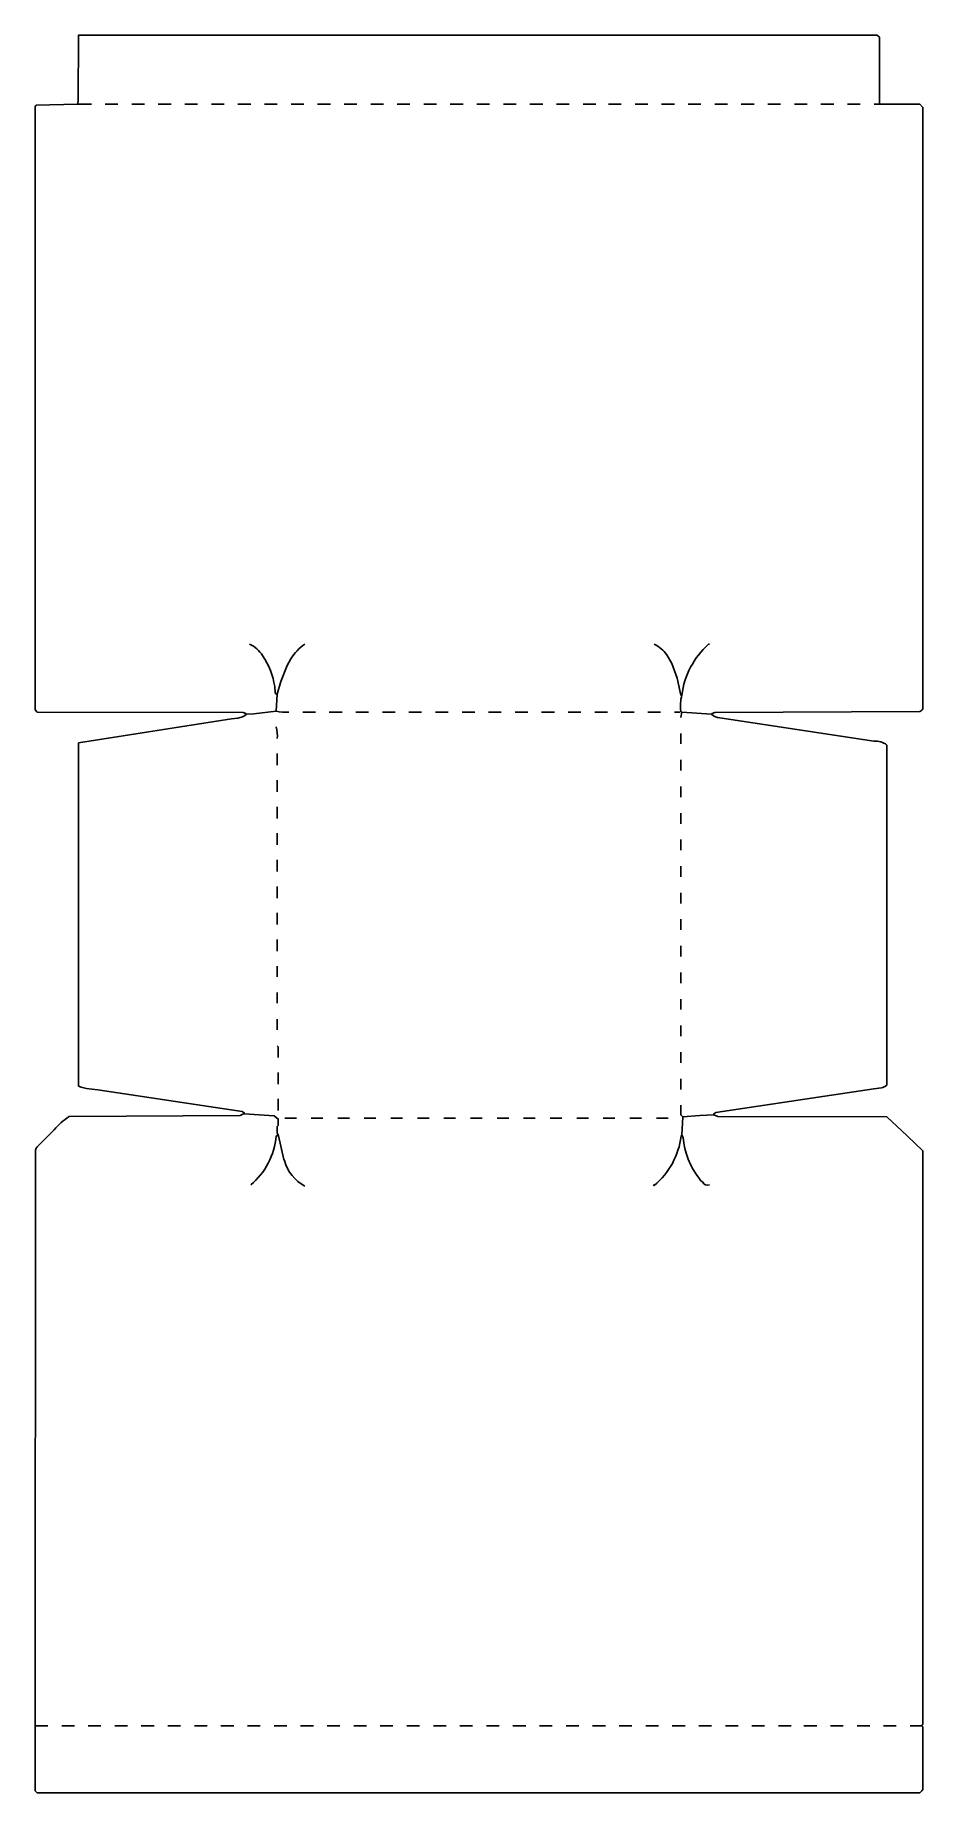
# Model space of a CAD drawing. Extents: x 44 to 880, y 85 to 1739.
import ezdxf

# ---------------------------------------------------------------- set-up
doc = ezdxf.new("R2010")
doc.units = 0
doc.layers.get('0').update_dxf_attribs({"linetype": 'CONTINUOUS'})

msp = doc.modelspace()

# ---------------------------------------------------------------- linework, layer by layer
at = {"color": 250, "linetype": 'CONTINUOUS'}
for points in [[(84, 1674), (84.50806, 1677.007809), (85, 1739), (837, 1739), (839, 1737), (839, 1674)], [(110, 1674), (122, 1674)], [(135, 1674), (147, 1674)], [(160, 1674), (172, 1674)], [(185, 1674), (197, 1674)], [(210, 1674), (222, 1674)], [(235, 1674), (247, 1674)], [(260, 1674), (272, 1674)], [(285, 1674), (297, 1674)], [(310, 1674), (322, 1674)], [(335, 1674), (347, 1674)], [(360, 1674), (372, 1674)], [(385, 1674), (397, 1674)], [(410, 1674), (422, 1674)], [(435, 1674), (447, 1674)], [(460, 1674), (472, 1674)], [(485, 1674), (497, 1674)], [(510, 1674), (522, 1674)], [(535, 1674), (547, 1674)], [(560, 1674), (572, 1674)], [(584, 1674), (596, 1674)], [(609, 1674), (621, 1674)], [(634, 1674), (646, 1674)], [(659, 1674), (671, 1674)], [(684, 1674), (696, 1674)], [(709, 1674), (721, 1674)], [(734, 1674), (746, 1674)], [(759, 1674), (771, 1674)], [(784, 1674), (796, 1674)], [(809, 1674), (821, 1674)], [(296, 1102), (308, 1102)], [(321, 1102), (333, 1102)], [(346, 1102), (358, 1102)], [(371, 1102), (383, 1102)], [(396, 1102), (408, 1102)], [(421, 1102), (433, 1102)], [(446, 1102), (458, 1102)], [(471, 1102), (483, 1102)], [(496, 1102), (508, 1102)], [(521, 1102), (533, 1102)], [(546, 1102), (558, 1102)], [(571, 1102), (583, 1102)], [(596, 1102), (608, 1102)], [(621, 1102), (633, 1102)], [(652, 1072), (652, 1082)], [(652, 1047), (652, 1057)], [(652, 1022), (652, 1032)], [(272, 1002), (272, 1013)], [(652, 997), (652, 1007)], [(272, 977), (272, 988)], [(652, 972), (652, 982)], [(272, 952), (272, 963)], [(652, 947), (652, 957)], [(272, 927), (272, 938)], [(652, 922), (652, 932)], [(272, 902), (272, 913)], [(652, 897), (652, 907)], [(272, 877), (272, 888)], [(652, 872), (652, 882)], [(272, 853), (272, 863)], [(652, 847), (652, 857)], [(272, 828), (272, 838)], [(652, 822), (652, 832)], [(272, 803), (272, 813)], [(652, 797), (652, 807)], [(652, 772), (652, 782)], [(652, 747), (652, 757)], [(279, 720), (290, 720)], [(304, 720), (315, 720)], [(329, 720), (340, 720)], [(354, 720), (365, 720)], [(379, 720), (390, 720)], [(404, 720), (415, 720)], [(429, 720), (440, 720)], [(454, 720), (465, 720)], [(479, 720), (490, 720)], [(504, 720), (515, 720)], [(529, 720), (540, 720)], [(554, 720), (565, 720)], [(579, 720), (590, 720)], [(604, 720), (615, 720)], [(629, 720), (640, 720)], [(44, 148), (56, 148)], [(69, 148), (81, 148)], [(94, 148), (106, 148)], [(119, 148), (131, 148)], [(144, 148), (156, 148)], [(169, 148), (181, 148)], [(194, 148), (206, 148)], [(219, 148), (231, 148)], [(244, 148), (256, 148)], [(269, 148), (281, 148)], [(294, 148), (306, 148)], [(319, 148), (331, 148)], [(344, 148), (356, 148)], [(369, 148), (381, 148)], [(394, 148), (406, 148)], [(419, 148), (431, 148)], [(444, 148), (456, 148)], [(469, 148), (481, 148)], [(494, 148), (506, 148)], [(519, 148), (531, 148)], [(544, 148), (556, 148)], [(569, 148), (581, 148)], [(594, 148), (606, 148)], [(619, 148), (631, 148)], [(644, 148), (656, 148)], [(669, 148), (681, 148)], [(694, 148), (706, 148)], [(719, 148), (731, 148)], [(744, 148), (756, 148)], [(768, 148), (780, 148)], [(793, 148), (805, 148)], [(818, 148), (830, 148)], [(843, 148), (855, 148)], [(868, 148), (879, 148)]]:
    msp.add_lwpolyline(points, dxfattribs=at)
for points in [[(97, 1674), (84, 1674), (45, 1673), (44, 1672), (44, 1104), (46, 1102), (239.997449, 1101.502577, -0.145181), (243, 1100), (249.946154, 1100.430769), (271, 1103, 0.08251), (283, 1102)], [(646, 1102), (651, 1102), (652, 1103), (653, 1102), (681, 1100, -0.141707), (684.002564, 1101.502591), (876.997436, 1102.497409, 0.113619), (880, 1105), (880, 1671), (877, 1674), (839, 1674), (834, 1674)], [(272, 1119), (271, 1119), (270, 1120), (269.58, 1125.94, 0.118506), (258.230769, 1155.153846, 0.13962), (246, 1166)], [(271, 1103), (272, 1119), (275.352941, 1130.911765), (281.2, 1145.9), (284.8, 1152.1, -0.107478), (298, 1166)], [(653, 1118), (652, 1118), (648.647059, 1133.911765), (643.6, 1147.8), (639, 1156, 0.106143), (627, 1166)], [(652, 1097), (653, 1102), (652, 1103, -0.099453), (653, 1118, -0.178937), (678.1, 1165.8), (679, 1166)], [(298, 656, -0.209023), (278.8, 679.9), (278.3, 681.1), (273.2, 703.1), (273, 704), (272, 706), (272, 712), (273, 713), (273, 719), (269.1, 722.2), (241, 724), (241, 725), (239.1, 726.2), (103.06, 746.42), (94.932432, 747.594595, -0.101108), (85, 750), (85, 1073), (229.06, 1095.58), (234.94, 1096.42, 0.171071), (243, 1100)], [(683, 723), (683, 724), (684.9, 725.2), (833.94, 747.42), (840.94, 748.42, 0.181856), (846, 751), (846, 1071, 0.209287), (833.932432, 1074.594595), (688.923077, 1096.615385, -0.20306), (681, 1100)], [(626, 657), (627, 656.5, 0.189319), (652.352941, 702.911765), (653, 704), (654, 721), (652, 723), (652, 732)], [(241, 724), (240.1, 723.8), (236.996933, 722.496895), (76.003067, 721.503105, 0.063093), (62, 709), (46, 693, 0.142041), (44.499077, 689.999081), (44, 148), (44, 87), (46, 85), (877, 85), (879, 87), (880, 88), (880, 147), (879, 148), (880, 150), (880, 689), (865.230032, 703.249201), (846, 721), (687.003105, 721.496856), (683, 723), (670.032995, 722.538071), (654, 721)], [(247, 657, 0.195589), (271, 703), (273, 704)], [(679, 657, -0.383074), (672.82, 659.76, -0.314439), (669.756098, 662.804878, -0.151193), (654.339623, 701.811321), (653, 704)]]:
    msp.add_lwpolyline(points, format="xyb", dxfattribs=at)
at = {"color": 251, "linetype": 'CONTINUOUS'}
msp.add_lwpolyline([(272, 1077, 0.091428), (271, 1088)], format="xyb", dxfattribs=at)
for points in [[(272, 1052), (272, 1063)], [(272, 1027), (272, 1038)], [(273, 777), (273, 787), (272, 788)], [(273, 752), (273, 763)], [(273, 727), (273, 738)]]:
    msp.add_lwpolyline(points, dxfattribs=at)

doc.saveas('drawing.dxf')
